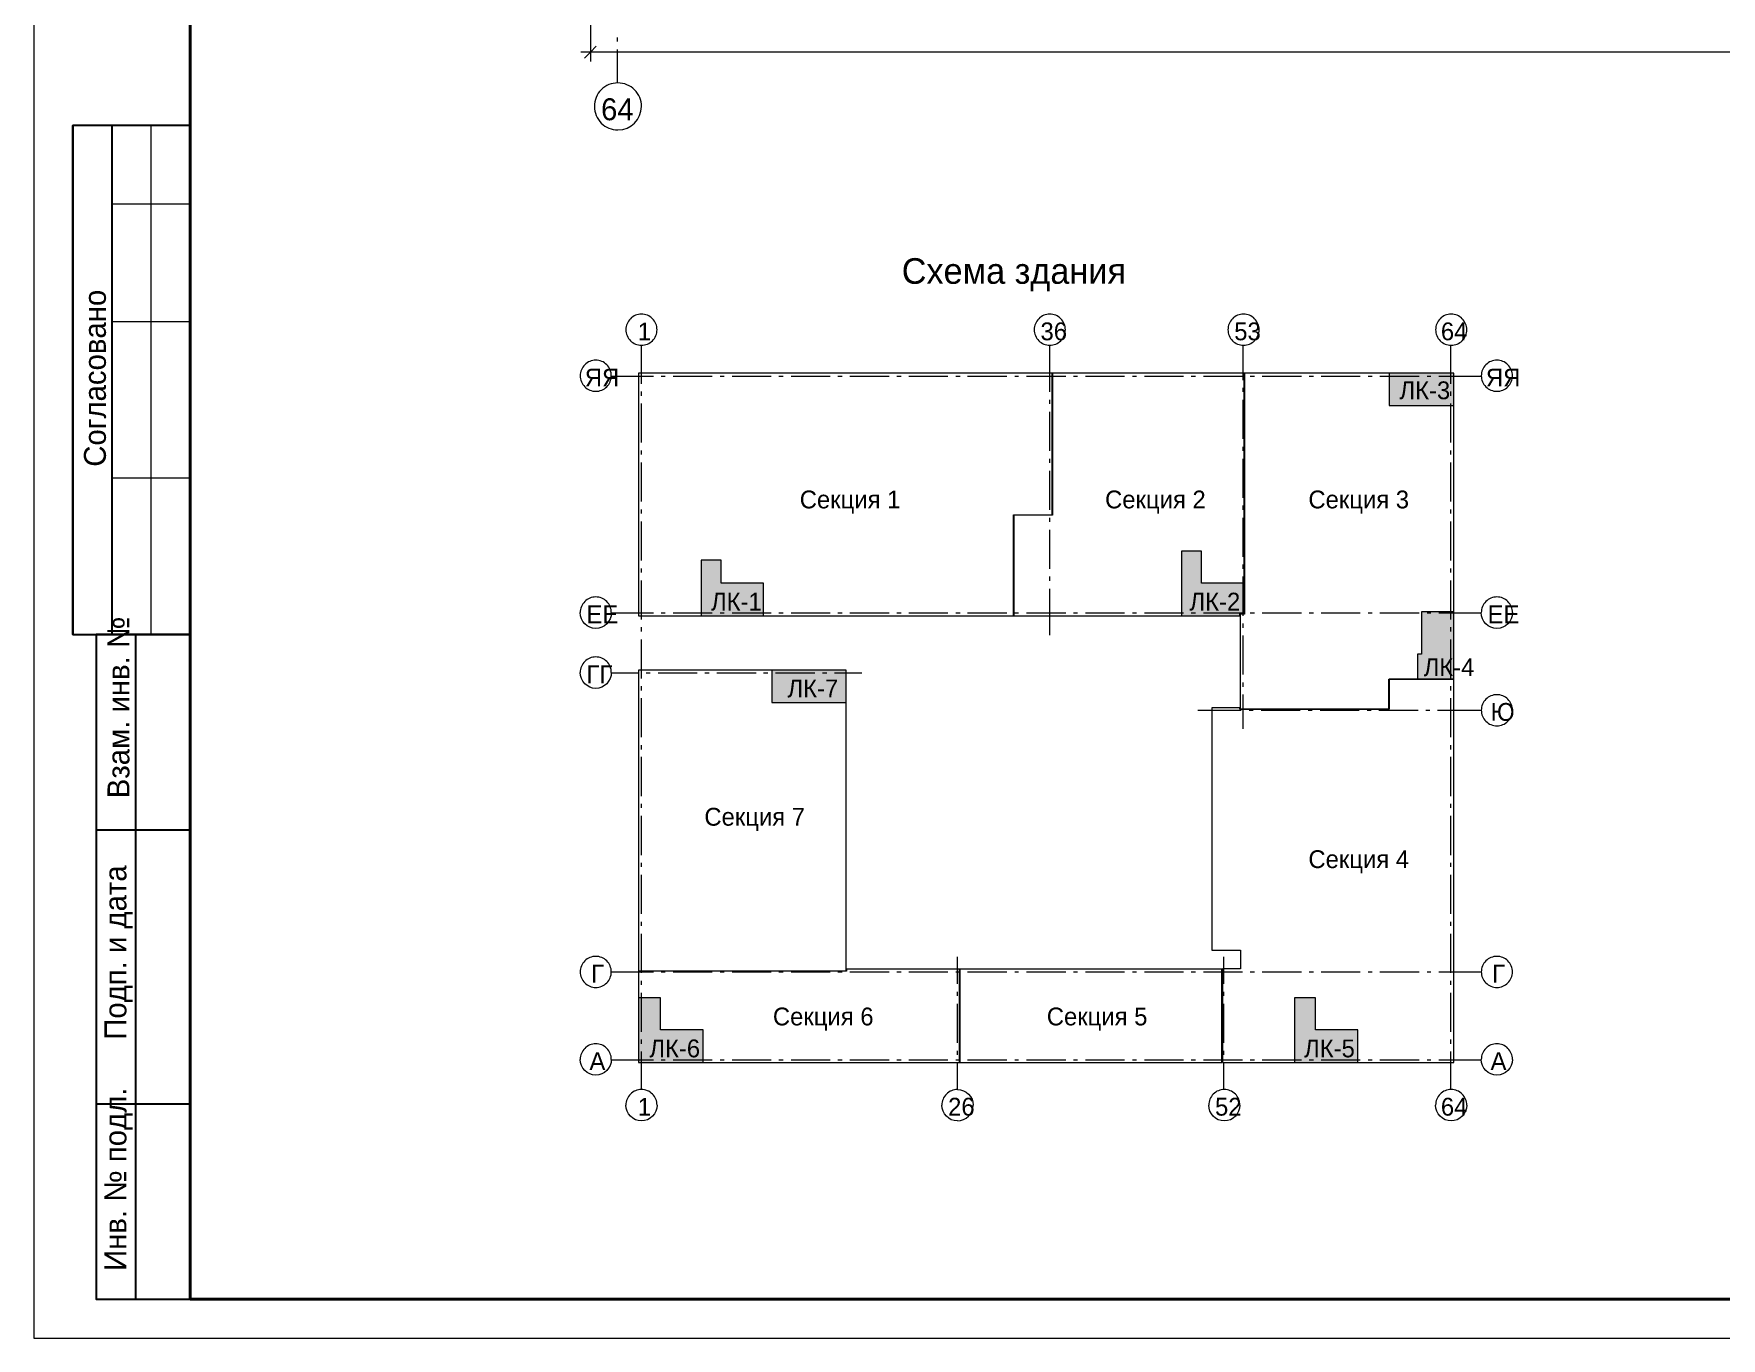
# Model space of a CAD drawing. Header units: millimetres. Extents: x -28928 to 100580, y -22867 to 36490.
# Drawn here: x -28928 to -7370, y -22867 to -6205 of the extents above; entities that cross this region are included whole.
import ezdxf

# ---------------------------------------------------------------- set-up
doc = ezdxf.new("R2010")
doc.units = ezdxf.units.MM
doc.layers.add('PDF _Геометрия', color=7, linetype='Continuous', true_color=0x8f8e8d)
doc.layers.add('PDF _Сплошная заливка', color=7, linetype='Continuous', true_color=0xffffff)
doc.layers.add('PDF _Текст', color=7, linetype='Continuous')

msp = doc.modelspace()

# ---------------------------------------------------------------- hatches: boundary and pattern name
at = {"layer": 'PDF _Сплошная заливка', "true_color": 0xc0c0c0, "transparency": 33554559}
h = msp.add_hatch(color=9, dxfattribs=at)
h.paths.add_polyline_path([(-20402.79071542305, -12929.34091963914), (-20402.79071542305, -13640.11015040838), (-19603.17533080765, -13640.11015040838), (-19603.17533080765, -13221.26399656222), (-20144.71379234612, -13221.26399656222), (-20144.71379234612, -12929.34091963914)])
h.paths.add_polyline_path([(-12013.17533080756, -19343.18707348536), (-12013.17533080756, -18928.57168886998), (-12554.71379234603, -18928.57168886998), (-12554.71379234603, -18518.18707348535), (-12821.2522538845, -18518.18707348535), (-12821.2522538845, -19343.18707348536)])
h.paths.add_polyline_path([(-11611.25225388449, -10953.57168886989), (-10786.25225388448, -10953.57168886989), (-10786.25225388448, -10538.9563042545), (-11611.25225388449, -10538.9563042545)])
h.paths.add_polyline_path([(-14263.94456157683, -12815.11015040837), (-14263.94456157683, -13640.11015040838), (-13519.32917696143, -13640.11015040838), (-13519.32917696143, -13614.72553502376), (-13464.32917696143, -13614.72553502376), (-13464.32917696143, -13221.26399656222), (-14010.09840773067, -13221.26399656222), (-14010.09840773067, -12815.11015040837)])
h.paths.add_polyline_path([(-20377.40610003843, -19343.18707348536), (-20377.40610003843, -18928.57168886998), (-20918.9445615769, -18928.57168886998), (-20918.9445615769, -18518.18707348535), (-21202.40610003844, -18518.18707348535), (-21202.40610003844, -19343.18707348536)])
h.paths.add_polyline_path([(-19497.40610003842, -14333.95630425454), (-19497.40610003842, -14748.57168886994), (-18549.71379234609, -14748.57168886994), (-18549.71379234609, -14333.95630425454)])
h.paths.add_polyline_path([(-11251.63686926909, -14448.18707348531), (-10786.25225388448, -14448.18707348531), (-10786.25225388448, -13589.34091963915), (-11200.86763849985, -13589.34091963915), (-11200.86763849985, -14130.87938117761), (-11251.63686926909, -14130.87938117761)])

# ---------------------------------------------------------------- linework, layer by layer
at = {"layer": 'PDF _Геометрия', "color": 7, "lineweight": 18}
for points in [[(97077.20928457828, 36490.2744649768), (-28927.79071542314, 36490.2744649768), (-28927.79071542314, -22867.41784271618), (97077.20928457828, -22867.41784271618)], [(-21892.02148465383, -6515.494765792911), (-21815.86763849998, -6439.340919639064), (-21743.94456157691, -6363.187073485216)]]:
    msp.add_lwpolyline(points, dxfattribs=at)
at = {"layer": 'PDF _Геометрия', "color": 7, "lineweight": 40}
msp.add_lwpolyline([(96590.6708230398, 35991.04369574602), (96590.6708230398, -22368.1870734854), (-26930.86763850004, -22368.1870734854), (-26930.86763850004, 35991.04369574602)], close=True, dxfattribs=at)
at = {"layer": 'PDF _Геометрия', "color": 7, "lineweight": 9}
for points in [[(-21815.86763849998, -4713.187073485198), (-21815.86763849998, -6439.340919639064), (-21815.86763849998, -6557.802458100608)], [(82417.59389996273, -6439.340919639064), (-21938.55994619229, -6439.340919639064)], [(-21468.94456157691, -6303.956304254451), (-21468.94456157691, -6253.18707348522)], [(-21468.94456157691, -6837.03322733138), (-21468.94456157691, -6405.494765792915)], [(-27430.09840773082, -7378.571688869844), (-27430.09840773082, -13877.03322733146)], [(-26930.86763850004, -7378.571688869844), (-26930.86763850004, -13877.03322733146)], [(-27929.32917696159, -8377.033227331402), (-26930.86763850004, -8377.033227331402)], [(-27929.32917696159, -9878.956304254489), (-26930.86763850004, -9878.956304254489)], [(-21164.32917696152, -10674.34091963912), (-21164.32917696152, -10187.80245810065)], [(-15947.79071542299, -10780.11015040835), (-15947.79071542299, -10187.80245810065)], [(-13477.02148465374, -10627.80245810065), (-13477.02148465374, -10187.80245810065)], [(-10824.3291769614, -10674.34091963912), (-10824.3291769614, -10187.80245810065)], [(-21549.32917696152, -10577.03322733142), (-21012.02148465382, -10577.03322733142)], [(-21164.32917696152, -10830.87938117758), (-21164.32917696152, -10775.87938117758)], [(-20910.48302311536, -10577.03322733142), (-20859.71379234613, -10577.03322733142)], [(-20758.17533080767, -10577.03322733142), (-20258.94456157689, -10577.03322733142)], [(-20157.40610003842, -10577.03322733142), (-20106.63686926919, -10577.03322733142)], [(-20005.09840773073, -10577.03322733142), (-19505.86763849995, -10577.03322733142)], [(-19408.55994619226, -10577.03322733142), (-19353.55994619226, -10577.03322733142)], [(-19252.02148465381, -10577.03322733142), (-18752.79071542302, -10577.03322733142)], [(-18655.48302311534, -10577.03322733142), (-18600.48302311532, -10577.03322733142)], [(-18503.17533080764, -10577.03322733142), (-17999.71379234609, -10577.03322733142)], [(-17902.4061000384, -10577.03322733142), (-17847.4061000384, -10577.03322733142)], [(-17750.0984077307, -10577.03322733142), (-17250.86763849993, -10577.03322733142)], [(-17149.32917696147, -10577.03322733142), (-17094.32917696147, -10577.03322733142)], [(-16997.02148465377, -10577.03322733142), (-16497.79071542301, -10577.03322733142)], [(-16396.25225388454, -10577.03322733142), (-16345.48302311531, -10577.03322733142)], [(-16243.94456157685, -10577.03322733142), (-15744.71379234606, -10577.03322733142)], [(-15643.1753308076, -10577.03322733142), (-15592.40610003837, -10577.03322733142)], [(-15490.86763849991, -10577.03322733142), (-14991.63686926914, -10577.03322733142)], [(-14890.09840773067, -10577.03322733142), (-14839.32917696144, -10577.03322733142)], [(-14737.79071542298, -10577.03322733142), (-14238.55994619221, -10577.03322733142)], [(-14141.25225388451, -10577.03322733142), (-14086.25225388452, -10577.03322733142)], [(-13984.71379234605, -10577.03322733142), (-13485.48302311527, -10577.03322733142)], [(-13477.02148465374, -10780.11015040835), (-13477.02148465374, -10729.34091963911)], [(-13388.17533080759, -10577.03322733142), (-13333.17533080757, -10577.03322733142)], [(-13235.86763849989, -10577.03322733142), (-12732.40610003834, -10577.03322733142)], [(-12635.09840773064, -10577.03322733142), (-12580.09840773065, -10577.03322733142)], [(-12482.79071542295, -10577.03322733142), (-11983.55994619218, -10577.03322733142)], [(-11882.02148465372, -10577.03322733142), (-11831.25225388449, -10577.03322733142)], [(-11729.71379234602, -10577.03322733142), (-11230.48302311525, -10577.03322733142)], [(-11128.94456157679, -10577.03322733142), (-11078.17533080756, -10577.03322733142)], [(-10976.6368692691, -10577.03322733142), (-10439.32917696139, -10577.03322733142)], [(-10824.3291769614, -10830.87938117758), (-10824.3291769614, -10775.87938117758)], [(-21164.32917696152, -11427.41784271605), (-21164.32917696152, -10928.18707348528)], [(-15947.79071542299, -10932.41784271604), (-15947.79071542299, -10881.64861194681)], [(-13477.02148465374, -11380.87938117759), (-13477.02148465374, -10881.64861194681)], [(-10824.3291769614, -11427.41784271605), (-10824.3291769614, -10928.18707348528)], [(-15947.79071542299, -11533.18707348528), (-15947.79071542299, -11033.9563042545)], [(-21164.32917696152, -11579.72553502374), (-21164.32917696152, -11528.95630425451)], [(-15947.79071542299, -11685.49476579297), (-15947.79071542299, -11634.72553502374)], [(-13477.02148465374, -11533.18707348528), (-13477.02148465374, -11482.41784271605)], [(-13477.02148465374, -12133.95630425452), (-13477.02148465374, -11634.72553502374)], [(-10824.3291769614, -11579.72553502374), (-10824.3291769614, -11528.95630425451)], [(-21164.32917696152, -12180.49476579298), (-21164.32917696152, -11681.2639965622)], [(-15947.79071542299, -12286.26399656221), (-15947.79071542299, -11787.03322733144)], [(-10824.3291769614, -12180.49476579298), (-10824.3291769614, -11681.2639965622)], [(-27929.32917696159, -11875.87938117759), (-26930.86763850004, -11875.87938117759)], [(-21164.32917696152, -12332.80245810067), (-21164.32917696152, -12282.03322733144)], [(-13477.02148465374, -12286.26399656221), (-13477.02148465374, -12231.26399656221)], [(-10824.3291769614, -12332.80245810067), (-10824.3291769614, -12282.03322733144)], [(-21164.32917696152, -12933.57168886992), (-21164.32917696152, -12434.34091963914)], [(-15947.79071542299, -12438.57168886991), (-15947.79071542299, -12387.80245810068)], [(-13477.02148465374, -12887.03322733145), (-13477.02148465374, -12387.80245810068)], [(-10824.3291769614, -12933.57168886992), (-10824.3291769614, -12434.34091963914)], [(-15947.79071542299, -13039.34091963914), (-15947.79071542299, -12540.11015040837)], [(-21164.32917696152, -13085.87938117761), (-21164.32917696152, -13035.11015040838)], [(-15947.79071542299, -13191.64861194683), (-15947.79071542299, -13136.64861194684)], [(-13477.02148465374, -13039.34091963914), (-13477.02148465374, -12984.34091963915)], [(-13477.02148465374, -13640.11015040838), (-13477.02148465374, -13136.64861194684)], [(-10824.3291769614, -13085.87938117761), (-10824.3291769614, -13035.11015040838)], [(-21164.32917696152, -13686.64861194684), (-21164.32917696152, -13187.41784271607)], [(-15947.79071542299, -13885.494765793), (-15947.79071542299, -13293.1870734853)], [(-10824.3291769614, -13686.64861194684), (-10824.3291769614, -13187.41784271607)], [(-21549.32917696152, -13602.03322733146), (-21012.02148465382, -13602.03322733146)], [(-21164.32917696152, -13838.95630425453), (-21164.32917696152, -13783.95630425454)], [(-20910.48302311536, -13602.03322733146), (-20859.71379234613, -13602.03322733146)], [(-20758.17533080767, -13602.03322733146), (-20258.94456157689, -13602.03322733146)], [(-20157.40610003842, -13602.03322733146), (-20106.63686926919, -13602.03322733146)], [(-20005.09840773073, -13602.03322733146), (-19505.86763849995, -13602.03322733146)], [(-19408.55994619226, -13602.03322733146), (-19353.55994619226, -13602.03322733146)], [(-19252.02148465381, -13602.03322733146), (-18752.79071542302, -13602.03322733146)], [(-18655.48302311534, -13602.03322733146), (-18600.48302311532, -13602.03322733146)], [(-18503.17533080764, -13602.03322733146), (-17999.71379234609, -13602.03322733146)], [(-17902.4061000384, -13602.03322733146), (-17847.4061000384, -13602.03322733146)], [(-17750.0984077307, -13602.03322733146), (-17250.86763849993, -13602.03322733146)], [(-17149.32917696147, -13602.03322733146), (-17094.32917696147, -13602.03322733146)], [(-16997.02148465377, -13602.03322733146), (-16497.79071542301, -13602.03322733146)], [(-16396.25225388454, -13602.03322733146), (-16345.48302311531, -13602.03322733146)], [(-16243.94456157685, -13602.03322733146), (-15744.71379234606, -13602.03322733146)], [(-15643.1753308076, -13602.03322733146), (-15592.40610003837, -13602.03322733146)], [(-15490.86763849991, -13602.03322733146), (-14991.63686926914, -13602.03322733146)], [(-14890.09840773067, -13602.03322733146), (-14839.32917696144, -13602.03322733146)], [(-14737.79071542298, -13602.03322733146), (-14238.55994619221, -13602.03322733146)], [(-14141.25225388451, -13602.03322733146), (-14086.25225388452, -13602.03322733146)], [(-13984.71379234605, -13602.03322733146), (-13485.48302311527, -13602.03322733146)], [(-13477.02148465374, -13792.41784271608), (-13477.02148465374, -13737.41784271607)], [(-13388.17533080759, -13602.03322733146), (-13333.17533080757, -13602.03322733146)], [(-13235.86763849989, -13602.03322733146), (-12732.40610003834, -13602.03322733146)], [(-12635.09840773064, -13602.03322733146), (-12580.09840773065, -13602.03322733146)], [(-12482.79071542295, -13602.03322733146), (-11983.55994619218, -13602.03322733146)], [(-11882.02148465372, -13602.03322733146), (-11831.25225388449, -13602.03322733146)], [(-11729.71379234602, -13602.03322733146), (-11230.48302311525, -13602.03322733146)], [(-11128.94456157679, -13602.03322733146), (-11078.17533080756, -13602.03322733146)], [(-10976.6368692691, -13602.03322733146), (-10439.32917696139, -13602.03322733146)], [(-10824.3291769614, -13838.95630425453), (-10824.3291769614, -13783.95630425454)], [(-21164.32917696152, -14439.72553502378), (-21164.32917696152, -13940.494765793)], [(-13477.02148465374, -14388.95630425454), (-13477.02148465374, -13889.72553502376)], [(-10824.3291769614, -14439.72553502378), (-10824.3291769614, -13940.494765793)], [(-21549.32917696152, -14367.8024581007), (-21206.6368692692, -14367.8024581007)], [(-21105.09840773074, -14367.8024581007), (-21054.32917696151, -14367.8024581007)], [(-20952.79071542305, -14367.8024581007), (-20453.55994619228, -14367.8024581007)], [(-20356.25225388458, -14367.8024581007), (-20301.25225388458, -14367.8024581007)], [(-20199.71379234612, -14367.8024581007), (-19700.48302311534, -14367.8024581007)], [(-19603.17533080765, -14367.8024581007), (-19548.17533080765, -14367.8024581007)], [(-19450.86763849996, -14367.8024581007), (-18947.40610003842, -14367.8024581007)], [(-18850.09840773072, -14367.8024581007), (-18795.09840773072, -14367.8024581007)], [(-18697.79071542302, -14367.8024581007), (-18350.86763849995, -14367.8024581007)], [(-21164.32917696152, -14592.03322733147), (-21164.32917696152, -14537.03322733147)], [(-13477.02148465374, -14545.49476579301), (-13477.02148465374, -14490.49476579301)], [(-13477.02148465374, -15082.8024581007), (-13477.02148465374, -14642.8024581007)], [(-10824.3291769614, -14592.03322733147), (-10824.3291769614, -14537.03322733147)], [(-21164.32917696152, -15188.57168886994), (-21164.32917696152, -14689.34091963916)], [(-14056.63686926912, -14845.87938117763), (-13502.40610003836, -14845.87938117763)], [(-13400.86763849989, -14845.87938117763), (-13350.09840773066, -14845.87938117763)], [(-13248.5599461922, -14845.87938117763), (-12749.32917696141, -14845.87938117763)], [(-12647.79071542295, -14845.87938117763), (-12597.02148465372, -14845.87938117763)], [(-12495.48302311526, -14845.87938117763), (-11996.25225388449, -14845.87938117763)], [(-11894.71379234603, -14845.87938117763), (-11843.94456157679, -14845.87938117763)], [(-11742.40610003833, -14845.87938117763), (-11243.17533080756, -14845.87938117763)], [(-11145.86763849986, -14845.87938117763), (-11090.86763849987, -14845.87938117763)], [(-10993.55994619217, -14845.87938117763), (-10439.32917696139, -14845.87938117763)], [(-10824.3291769614, -15188.57168886994), (-10824.3291769614, -14689.34091963916)], [(-21164.32917696152, -15345.1101504084), (-21164.32917696152, -15290.1101504084)], [(-10824.3291769614, -15345.1101504084), (-10824.3291769614, -15290.1101504084)], [(-21164.32917696152, -15941.64861194686), (-21164.32917696152, -15442.4178427161)], [(-10824.3291769614, -15941.64861194686), (-10824.3291769614, -15442.4178427161)], [(-21164.32917696152, -16093.95630425456), (-21164.32917696152, -16043.18707348533)], [(-10824.3291769614, -16093.95630425456), (-10824.3291769614, -16043.18707348533)], [(-21164.32917696152, -16694.7255350238), (-21164.32917696152, -16195.49476579302)], [(-10824.3291769614, -16694.7255350238), (-10824.3291769614, -16195.49476579302)], [(-21164.32917696152, -16847.03322733149), (-21164.32917696152, -16796.26399656226)], [(-10824.3291769614, -16847.03322733149), (-10824.3291769614, -16796.26399656226)], [(-21164.32917696152, -17447.80245810073), (-21164.32917696152, -16948.57168886995)], [(-10824.3291769614, -17447.80245810073), (-10824.3291769614, -16948.57168886995)], [(-21164.32917696152, -17600.11015040843), (-21164.32917696152, -17549.34091963919)], [(-10824.3291769614, -17600.11015040843), (-10824.3291769614, -17549.34091963919)], [(-21164.32917696152, -18200.87938117766), (-21164.32917696152, -17701.64861194689)], [(-10824.3291769614, -18200.87938117766), (-10824.3291769614, -17701.64861194689)], [(-17128.17533080761, -18340.49476579305), (-17128.17533080761, -17993.57168886997)], [(-13722.40610003835, -18340.49476579305), (-13722.40610003835, -17993.57168886997)], [(-21164.32917696152, -18353.18707348535), (-21164.32917696152, -18302.41784271612)], [(-20910.48302311536, -18188.18707348535), (-20859.71379234613, -18188.18707348535)], [(-20758.17533080767, -18188.18707348535), (-20258.94456157689, -18188.18707348535)], [(-20157.40610003842, -18188.18707348535), (-20106.63686926919, -18188.18707348535)], [(-20005.09840773073, -18188.18707348535), (-19505.86763849995, -18188.18707348535)], [(-19408.55994619226, -18188.18707348535), (-19353.55994619226, -18188.18707348535)], [(-19252.02148465381, -18188.18707348535), (-18752.79071542302, -18188.18707348535)], [(-18655.48302311534, -18188.18707348535), (-18600.48302311532, -18188.18707348535)], [(-18503.17533080764, -18188.18707348535), (-17999.71379234609, -18188.18707348535)], [(-17902.4061000384, -18188.18707348535), (-17847.4061000384, -18188.18707348535)], [(-17750.0984077307, -18188.18707348535), (-17250.86763849993, -18188.18707348535)], [(-17149.32917696147, -18188.18707348535), (-17094.32917696147, -18188.18707348535)], [(-16997.02148465377, -18188.18707348535), (-16497.79071542301, -18188.18707348535)], [(-16396.25225388454, -18188.18707348535), (-16345.48302311531, -18188.18707348535)], [(-16243.94456157685, -18188.18707348535), (-15744.71379234606, -18188.18707348535)], [(-15643.1753308076, -18188.18707348535), (-15592.40610003837, -18188.18707348535)], [(-15490.86763849991, -18188.18707348535), (-14991.63686926914, -18188.18707348535)], [(-14890.09840773067, -18188.18707348535), (-14839.32917696144, -18188.18707348535)], [(-14737.79071542298, -18188.18707348535), (-14238.55994619221, -18188.18707348535)], [(-14141.25225388451, -18188.18707348535), (-14086.25225388452, -18188.18707348535)], [(-13984.71379234605, -18188.18707348535), (-13485.48302311527, -18188.18707348535)], [(-13388.17533080759, -18188.18707348535), (-13333.17533080757, -18188.18707348535)], [(-13235.86763849989, -18188.18707348535), (-12732.40610003834, -18188.18707348535)], [(-12635.09840773064, -18188.18707348535), (-12580.09840773065, -18188.18707348535)], [(-12482.79071542295, -18188.18707348535), (-11983.55994619218, -18188.18707348535)], [(-11882.02148465372, -18188.18707348535), (-11831.25225388449, -18188.18707348535)], [(-11729.71379234602, -18188.18707348535), (-11230.48302311525, -18188.18707348535)], [(-11128.94456157679, -18188.18707348535), (-11078.17533080756, -18188.18707348535)], [(-10976.6368692691, -18188.18707348535), (-10439.32917696139, -18188.18707348535)], [(-10824.3291769614, -18353.18707348535), (-10824.3291769614, -18302.41784271612)], [(-21164.32917696152, -18953.95630425459), (-21164.32917696152, -18454.72553502382)], [(-17128.17533080761, -18492.80245810074), (-17128.17533080761, -18442.03322733151)], [(-13722.40610003835, -18492.80245810074), (-13722.40610003835, -18442.03322733151)], [(-10824.3291769614, -18953.95630425459), (-10824.3291769614, -18454.72553502382)], [(-17128.17533080761, -19093.57168886998), (-17128.17533080761, -18594.3409196392)], [(-13722.40610003835, -19093.57168886998), (-13722.40610003835, -18594.3409196392)], [(-21164.32917696152, -19106.26399656229), (-21164.32917696152, -19051.26399656228)], [(-10824.3291769614, -19106.26399656229), (-10824.3291769614, -19051.26399656228)], [(-21549.32917696152, -19309.34091963921), (-21012.02148465382, -19309.34091963921)], [(-21164.32917696152, -19694.34091963922), (-21164.32917696152, -19203.57168886998)], [(-20910.48302311536, -19309.34091963921), (-20859.71379234613, -19309.34091963921)], [(-20758.17533080767, -19309.34091963921), (-20258.94456157689, -19309.34091963921)], [(-20157.40610003842, -19309.34091963921), (-20106.63686926919, -19309.34091963921)], [(-20005.09840773073, -19309.34091963921), (-19505.86763849995, -19309.34091963921)], [(-19408.55994619226, -19309.34091963921), (-19353.55994619226, -19309.34091963921)], [(-19252.02148465381, -19309.34091963921), (-18752.79071542302, -19309.34091963921)], [(-18655.48302311534, -19309.34091963921), (-18600.48302311532, -19309.34091963921)], [(-18503.17533080764, -19309.34091963921), (-17999.71379234609, -19309.34091963921)], [(-17902.4061000384, -19309.34091963921), (-17847.4061000384, -19309.34091963921)], [(-17750.0984077307, -19309.34091963921), (-17250.86763849993, -19309.34091963921)], [(-17149.32917696147, -19309.34091963921), (-17094.32917696147, -19309.34091963921)], [(-17128.17533080761, -19245.87938117767), (-17128.17533080761, -19195.11015040844)], [(-17128.17533080761, -19694.34091963922), (-17128.17533080761, -19347.41784271614)], [(-16997.02148465377, -19309.34091963921), (-16497.79071542301, -19309.34091963921)], [(-16396.25225388454, -19309.34091963921), (-16345.48302311531, -19309.34091963921)], [(-16243.94456157685, -19309.34091963921), (-15744.71379234606, -19309.34091963921)], [(-15643.1753308076, -19309.34091963921), (-15592.40610003837, -19309.34091963921)], [(-15490.86763849991, -19309.34091963921), (-14991.63686926914, -19309.34091963921)], [(-14890.09840773067, -19309.34091963921), (-14839.32917696144, -19309.34091963921)], [(-14737.79071542298, -19309.34091963921), (-14238.55994619221, -19309.34091963921)], [(-14141.25225388451, -19309.34091963921), (-14086.25225388452, -19309.34091963921)], [(-13984.71379234605, -19309.34091963921), (-13485.48302311527, -19309.34091963921)], [(-13722.40610003835, -19245.87938117767), (-13722.40610003835, -19195.11015040844)], [(-13722.40610003835, -19694.34091963922), (-13722.40610003835, -19347.41784271614)], [(-13388.17533080759, -19309.34091963921), (-13333.17533080757, -19309.34091963921)], [(-13235.86763849989, -19309.34091963921), (-12732.40610003834, -19309.34091963921)], [(-12635.09840773064, -19309.34091963921), (-12580.09840773065, -19309.34091963921)], [(-12482.79071542295, -19309.34091963921), (-11983.55994619218, -19309.34091963921)], [(-11882.02148465372, -19309.34091963921), (-11831.25225388449, -19309.34091963921)], [(-11729.71379234602, -19309.34091963921), (-11230.48302311525, -19309.34091963921)], [(-11128.94456157679, -19309.34091963921), (-11078.17533080756, -19309.34091963921)], [(-10976.6368692691, -19309.34091963921), (-10439.32917696139, -19309.34091963921)], [(-10824.3291769614, -19694.34091963922), (-10824.3291769614, -19203.57168886998)]]:
    msp.add_lwpolyline(points, dxfattribs=at)
at = {"layer": 'PDF _Геометрия', "color": 7, "lineweight": 18}
msp.add_lwpolyline([(-21464.71379234613, -6832.802458100567, 0.4225352112675645), (-21765.09840773077, -7133.187073485233, 0.4172634351369344), (-21464.71379234613, -7433.57168886983, 0.4119718309858968), (-21164.32917696151, -7133.187073485233, 0.4172634351369828)], format="xyb", close=True, dxfattribs=at)
at = {"layer": 'PDF _Геометрия', "color": 7, "lineweight": 30}
for points in [[(-26930.86763850004, -7378.571688869844), (-28428.55994619236, -7378.571688869844), (-28428.55994619236, -13877.03322733146), (-26930.86763850004, -13877.03322733146), (-28132.40610003852, -13877.03322733146), (-28132.40610003852, -22368.1870734854), (-26930.86763850004, -22368.1870734854)], [(-28428.55994619236, -13877.03322733146), (-28428.55994619236, -7378.571688869844)], [(-27929.32917696159, -7378.571688869844), (-27929.32917696159, -13877.03322733146)], [(-27628.94456157697, -13877.03322733146), (-27628.94456157697, -22368.1870734854)], [(-28132.40610003852, -16373.18707348533), (-26930.86763850004, -16373.18707348533)], [(-28132.40610003852, -19872.03322733153), (-26930.86763850004, -19872.03322733153)]]:
    msp.add_lwpolyline(points, dxfattribs=at)
at = {"layer": 'PDF _Геометрия', "color": 7, "lineweight": 9}
for points in [[(-21164.32917696152, -9785.8793811776, 0.4148936170214052), (-21363.17533080771, -9984.725535023725, 0.4148936170213265), (-21164.32917696152, -10183.57168886991, 0.4148936170214645), (-20965.48302311536, -9984.725535023725, 0.4148936170211324)], [(-15947.79071542299, -9785.879381177609, 0.4148936170211069), (-16146.63686926919, -9984.72553502372, 0.4148936170210371), (-15947.79071542299, -10183.57168886991, 0.41489361702135), (-15748.94456157682, -9984.725535023725, 0.414893617021427)], [(-13472.79071542298, -9785.87938117766, 0.4148936170209971), (-13671.6368692691, -9984.725535023725, 0.4148936170213302), (-13472.79071542296, -10183.57168886991, 0.41489361702125), (-13273.94456157681, -9984.725535023725, 0.4148936170213307)], [(-10820.09840773062, -9785.879381177603, 0.4148936170218164), (-11018.94456157682, -9984.725535023725, 0.4148936170209231), (-10820.09840773062, -10183.57168886993, 0.4148936170215561), (-10621.25225388448, -9984.725535023725, 0.4148936170208081)], [(-21748.17533080767, -10373.95630425449, 0.4148936170209773), (-21947.02148465382, -10572.80245810066, 0.4148936170212563), (-21748.17533080768, -10771.64861194684, 0.4148936170213916), (-21549.32917696152, -10572.80245810065, 0.4148936170213567)], [(-10236.25225388446, -10373.95630425438, 0.41489361702192), (-10435.0984077306, -10572.80245810066, 0.4148936170214629), (-10236.25225388446, -10771.64861194684, 0.41489361702125), (-10037.40610003832, -10572.80245810066, 0.4148936170209007)], [(-10236.25225388446, -14647.03322733139, 0.4148936170214068), (-10435.09840773058, -14845.87938117763, 0.4148936170209153), (-10236.25225388448, -15044.72553502373, 0.4148936170212084), (-10037.40610003832, -14845.87938117763, 0.414893617021112)], [(-10236.25225388448, -17989.34091963922, 0.414893617021261), (-10435.09840773062, -18188.18707348535, 0.4148936170210298), (-10236.25225388446, -18387.03322733153, 0.4148936170212375), (-10037.40610003832, -18188.18707348535, 0.414893617021452)]]:
    msp.add_lwpolyline(points, format="xyb", close=True, dxfattribs=at)
for points in [[(-21202.40610003844, -10538.9563042545), (-21202.40610003844, -13640.11015040838), (-16413.17533080761, -13640.11015040838), (-16413.17533080761, -12349.72553502375), (-15918.17533080761, -12349.72553502375), (-15918.17533080761, -10538.9563042545)], [(-13519.32917696143, -13640.11015040838), (-13519.32917696143, -13614.72553502376), (-13464.32917696143, -13614.72553502376), (-13464.32917696143, -10538.9563042545), (-15913.94456157685, -10538.9563042545), (-15913.94456157685, -12353.95630425452), (-16408.94456157685, -12353.95630425452), (-16408.94456157685, -13640.11015040838)], [(-10786.25225388448, -10538.9563042545), (-13460.09840773065, -10538.9563042545), (-13460.09840773065, -13618.95630425454), (-13515.09840773066, -13618.95630425454), (-13515.09840773066, -14833.18707348532), (-11615.48302311525, -14833.18707348532), (-11615.48302311525, -14448.18707348531), (-10786.25225388448, -14448.18707348531)], [(-11611.25225388449, -10538.9563042545), (-11611.25225388449, -10953.57168886989), (-10786.25225388448, -10953.57168886989), (-10786.25225388448, -10538.9563042545)], [(-20144.71379234612, -13221.26399656222), (-20144.71379234612, -12929.34091963914), (-20402.79071542305, -12929.34091963914), (-20402.79071542305, -13640.11015040838), (-19603.17533080765, -13640.11015040838), (-19603.17533080765, -13221.26399656222)], [(-14010.09840773067, -13221.26399656222), (-14010.09840773067, -12815.11015040837), (-14263.94456157683, -12815.11015040837), (-14263.94456157683, -13640.11015040838), (-13519.32917696143, -13640.11015040838), (-13519.32917696143, -13614.72553502376), (-13464.32917696143, -13614.72553502376), (-13464.32917696143, -13221.26399656222)], [(-11200.86763849985, -13589.34091963915), (-11200.86763849985, -14130.87938117761), (-11251.63686926909, -14130.87938117761), (-11251.63686926909, -14448.18707348531), (-10786.25225388448, -14448.18707348531), (-10786.25225388448, -13589.34091963915)], [(-21202.40610003844, -18175.49476579304), (-18549.71379234609, -18175.49476579304), (-18549.71379234609, -14333.95630425454), (-21202.40610003844, -14333.95630425454)], [(-19497.40610003842, -14333.95630425454), (-19497.40610003842, -14748.57168886994), (-18549.71379234609, -14748.57168886994), (-18549.71379234609, -14333.95630425454)], [(-13519.32917696143, -14833.18707348532), (-13519.32917696143, -14816.26399656224), (-13878.94456157681, -14816.26399656224), (-13878.94456157681, -17908.95630425458), (-13510.86763849988, -17908.95630425458), (-13510.86763849988, -18150.11015040843), (-13743.5599461922, -18150.11015040843), (-13743.5599461922, -19343.18707348536), (-10786.25225388448, -19343.18707348536), (-10786.25225388448, -14448.18707348531), (-11611.25225388449, -14448.18707348531), (-11611.25225388449, -14833.18707348532)], [(-21202.40610003844, -18179.72553502382), (-21202.40610003844, -19343.18707348536), (-17102.790715423, -19343.18707348536), (-17102.790715423, -18154.3409196392), (-18545.48302311533, -18154.3409196392), (-18545.48302311533, -18179.72553502382)], [(-13752.02148465373, -18154.3409196392), (-17098.55994619224, -18154.3409196392), (-17098.55994619224, -19343.18707348536), (-13752.02148465373, -19343.18707348536)], [(-20918.9445615769, -18928.57168886998), (-20918.9445615769, -18518.18707348535), (-21202.40610003844, -18518.18707348535), (-21202.40610003844, -19343.18707348536), (-20377.40610003843, -19343.18707348536), (-20377.40610003843, -18928.57168886998)], [(-12554.71379234603, -18928.57168886998), (-12554.71379234603, -18518.18707348535), (-12821.2522538845, -18518.18707348535), (-12821.2522538845, -19343.18707348536), (-12013.17533080756, -19343.18707348536), (-12013.17533080756, -18928.57168886998)]]:
    msp.add_lwpolyline(points, close=True, dxfattribs=at)
for points in [[(-21549.32917696152, -13597.80245810068, 0.4148936170212922), (-21748.17533080767, -13398.95630425452, 0.4148936170212386), (-21947.02148465383, -13597.80245810068)], [(-10037.40610003822, -13597.80245810068, 0.4148936170217081), (-10236.25225388446, -13398.95630425449, 0.4148936170215338), (-10435.09840773062, -13597.80245810068)], [(-21549.32917696148, -14363.57168886993, 0.4148936170213307), (-21748.17533080767, -14164.7255350238, 0.4148936170212802), (-21947.02148465383, -14363.57168886993)], [(-21549.32917696152, -18188.18707348535, 0.4148936170212359), (-21748.17533080768, -17989.34091963915, 0.414893617021285), (-21947.02148465383, -18188.18707348535, 0.4148936170212766), (-21748.17533080768, -18387.03322733151, 0.4148936170213328), (-21549.32917696152, -18188.18707348535), (-21012.02148465382, -18188.18707348535)], [(-21549.32917696152, -19305.11015040844, 0.4148936170213989), (-21748.17533080768, -19106.26399656229, 0.4148936170212928), (-21947.02148465383, -19305.11015040844)], [(-10037.4061000383, -19305.11015040844, 0.4148936170211964), (-10236.25225388446, -19106.26399656225, 0.4148936170212673), (-10435.09840773062, -19305.11015040844)], [(-20965.48302311535, -19888.9563042546, 0.4148936170213109), (-21164.32917696151, -19690.11015040846, 0.4148936170212813), (-21363.17533080767, -19888.9563042546)], [(-13519.32917696143, -19888.9563042546, 0.4148936170211818), (-13718.17533080759, -19690.11015040841, 0.4148936170213136), (-13917.02148465375, -19888.9563042546)], [(-10621.25225388444, -19888.9563042546, 0.4148936170212032), (-10820.09840773064, -19690.11015040843, 0.4148936170210575), (-11018.94456157678, -19888.9563042546)]]:
    msp.add_lwpolyline(points, format="xyb", dxfattribs=at)
for centre, radius, start, end in [((-17128.40585349008, -19888.72578157212), 198.6157649413996, 89.93349984200515, 180.0665001579949), ((-17130.98228347034, -19886.14935159188), 205.9030093826429, 270.781103312486, 359.218896687514)]:
    msp.add_arc(centre, radius, start, end, dxfattribs=at)
for points in [[(-21748.17533080768, -13800.87938117761), (-21858.17533080768, -13800.87938117761), (-21947.02148465383, -13707.80245810069), (-21947.02148465383, -13597.80245810068)], [(-21549.32917696152, -13597.80245810068), (-21549.32917696152, -13707.80245810069), (-21638.17533080767, -13800.87938117761), (-21748.17533080768, -13800.87938117761)], [(-10236.25225388446, -13800.87938117761), (-10346.25225388447, -13800.87938117761), (-10435.09840773062, -13707.80245810069), (-10435.09840773062, -13597.80245810068)], [(-10037.40610003832, -13597.80245810068), (-10037.40610003832, -13707.80245810069), (-10126.25225388447, -13800.87938117761), (-10236.25225388446, -13800.87938117761)], [(-21748.17533080768, -14566.64861194685), (-21858.17533080768, -14566.64861194685), (-21947.02148465383, -14473.57168886993), (-21947.02148465383, -14363.57168886993)], [(-21549.32917696152, -14363.57168886993), (-21549.32917696152, -14473.57168886993), (-21638.17533080767, -14566.64861194685), (-21748.17533080768, -14566.64861194685)], [(-21748.17533080768, -19508.18707348537), (-21858.17533080768, -19508.18707348537), (-21947.02148465383, -19415.11015040845), (-21947.02148465383, -19305.11015040844)], [(-21549.32917696152, -19305.11015040844), (-21549.32917696152, -19415.11015040845), (-21638.17533080767, -19508.18707348537), (-21748.17533080768, -19508.18707348537)], [(-10236.25225388446, -19508.18707348537), (-10346.25225388447, -19508.18707348537), (-10435.09840773062, -19415.11015040845), (-10435.09840773062, -19305.11015040844)], [(-10037.40610003832, -19305.11015040844), (-10037.40610003832, -19415.11015040845), (-10126.25225388447, -19508.18707348537), (-10236.25225388446, -19508.18707348537)], [(-17128.17533080761, -19690.11015040845), (-17018.17533080763, -19690.11015040845), (-16925.09840773069, -19778.9563042546), (-16925.09840773069, -19888.9563042546)], [(-21164.32917696152, -20092.03322733153), (-21274.32917696152, -20092.03322733153), (-21363.17533080767, -19998.95630425461), (-21363.17533080767, -19888.9563042546)], [(-20965.48302311535, -19888.9563042546), (-20965.48302311535, -19998.95630425461), (-21054.32917696151, -20092.03322733153), (-21164.32917696152, -20092.03322733153)], [(-17128.17533080761, -20092.03322733153), (-17238.17533080762, -20092.03322733153), (-17327.02148465378, -19998.95630425461), (-17327.02148465378, -19888.9563042546)], [(-13718.17533080759, -20092.03322733153), (-13828.17533080758, -20092.03322733153), (-13917.02148465373, -19998.95630425461), (-13917.02148465373, -19888.9563042546)], [(-13519.32917696143, -19888.9563042546), (-13519.32917696143, -19998.95630425461), (-13608.17533080758, -20092.03322733153), (-13718.17533080759, -20092.03322733153)], [(-10820.09840773062, -20092.03322733153), (-10930.09840773063, -20092.03322733153), (-11018.94456157678, -19998.95630425461), (-11018.94456157678, -19888.9563042546)], [(-10621.25225388448, -19888.9563042546), (-10621.25225388448, -19998.95630425461), (-10710.09840773063, -20092.03322733153), (-10820.09840773062, -20092.03322733153)]]:
    msp.add_open_spline(points, degree=3, dxfattribs=at)

# ---------------------------------------------------------------- texts
at = {"layer": 'PDF _Текст', "attachment_point": 4, "style": ''}
for s, insert, char_height in [('64', (-21680.64360352294, -7171.063338297412), 280.1272685734552), ('Схема здания', (-17839.19121523472, -9282.23466808025), 326.9970333231281), ('1', (-21211.03870908493, -10007.54920223324), 227.7084847294893), ('36', (-16066.53737152613, -10007.54920223324), 227.7084847294893), ('53', (-13591.59251220206, -10007.54920223324), 227.7084847294893), ('64', (-10951.65061164598, -10007.54920223324), 227.7084847294893), ('ЯЯ', (-21887.94672318921, -10595.61455921717), 227.7084847294893), ('ЯЯ', (-10376.27890724889, -10595.61455921717), 227.7084847294893), ('ЛК-3', (-11480.48466144132, -10760.61267636482), 227.7084847294893), ('Секция 1', (-19142.23801267407, -12186.34720885504), 227.7084847294893), ('Секция 2', (-15241.55539311288, -12186.34720885504), 227.7084847294893), ('Секция 3', (-12644.0002646632, -12186.34720885504), 227.7084847294893), ('ЛК-1', (-20276.05942046077, -13459.77942861571), 227.7084847294893), ('ЛК-2', (-14162.73371634727, -13459.77942861571), 227.7084847294893), ('ЕЕ', (-21866.79314601428, -13620.5470455115), 227.7084847294893), ('ЕЕ', (-10355.12640598959, -13620.5470455115), 227.7084847294893), ('ЛК-4', (-11171.64523206785, -14297.45263880562), 227.7084847294893), ('ГГ', (-21866.79314601428, -14386.29744775724), 227.7084847294893), ('ЛК-7', (-19298.76974973985, -14568.21756591233), 227.7084847294893), ('Ю', (-10317.04975189157, -14868.5959947821), 227.7084847294893), ('Секция 7', (-20360.68556423245, -16239.33832766062), 227.7084847294893), ('Секция 4', (-12643.92172282234, -16780.86387821154), 227.7084847294893), ('Г', (-21807.56399065696, -18210.82891095363), 227.7084847294893), ('Г', (-10295.89725063228, -18210.82891095363), 227.7084847294893), ('Секция 6', (-19485.07529999733, -18790.43326743383), 227.7084847294893), ('Секция 5', (-15986.20305519715, -18790.43326743383), 227.7084847294893), ('ЛК-6', (-21063.14227085471, -19166.9607008371), 227.7084847294893), ('ЛК-5', (-12698.91822609652, -19166.9607008371), 227.7084847294893), ('А', (-21828.71756783189, -19327.72831773289), 227.7084847294893), ('А', (-10317.04975189157, -19327.72831773289), 227.7084847294893), ('1', (-21211.03870908493, -19911.55887080243), 227.7084847294893), ('26', (-17246.89535799895, -19911.55887080243), 227.7084847294893), ('52', (-13836.97121005073, -19911.55887080243), 227.7084847294893), ('64', (-10951.65061164598, -19911.55887080243), 227.7084847294893)]:
    msp.add_mtext(s, dxfattribs=dict(at, insert=insert, char_height=char_height))
at = {"layer": 'PDF _Текст', "char_height": 280.1272685734552, "attachment_point": 4, "rotation": 90, "style": ''}
for s, insert in [('Согласовано', (-28144.34903249547, -11735.19480540624)), ('Взам. инв. №', (-27843.97114158353, -15970.10200768332)), ('Подп. и дата', (-27843.97114158353, -19054.26149750372)), ('Инв. № подл.', (-27843.97114158353, -22007.2754795164))]:
    msp.add_mtext(s, dxfattribs=dict(at, insert=insert))

doc.saveas('drawing.dxf')
